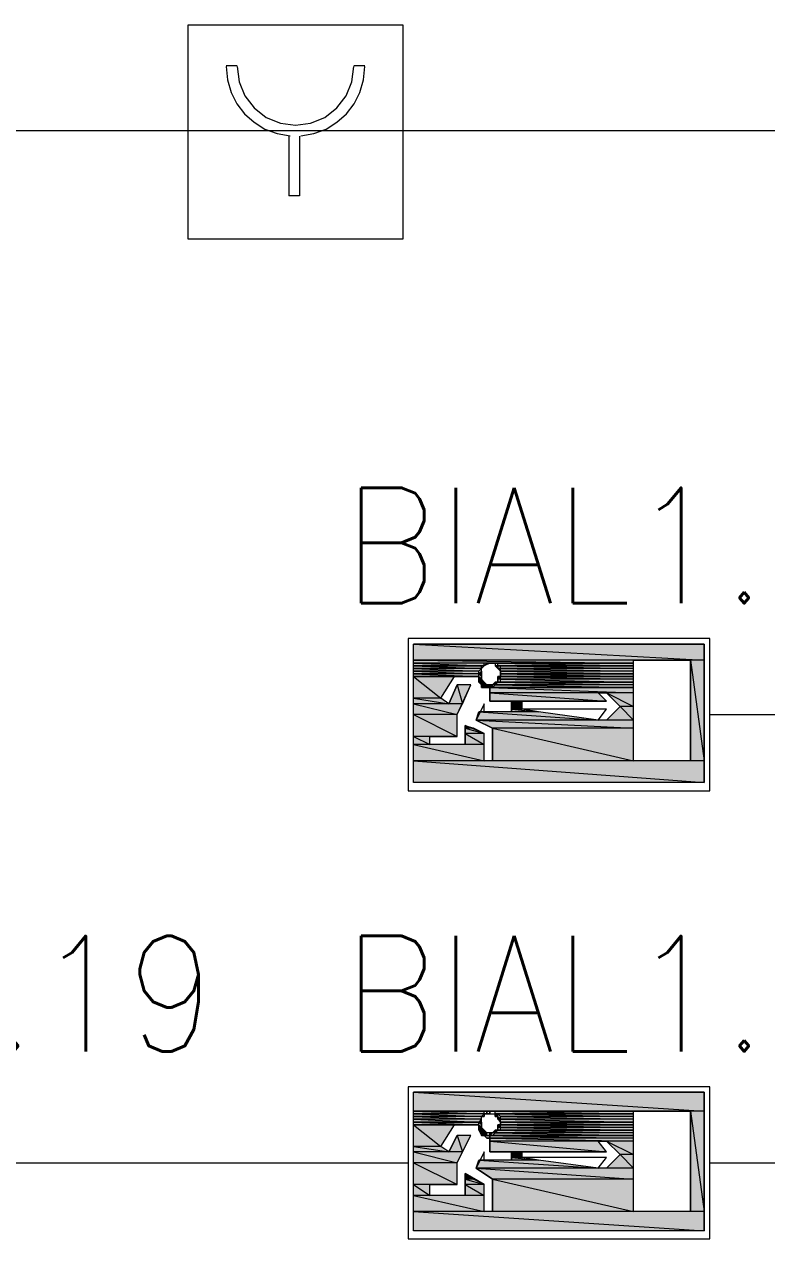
# Model space of a CAD drawing. Header units: millimetres. Extents: x 0 to 420, y 0 to 297.
# Drawn here: x 268.3 to 279.86, y 167.83 to 187.11 of the extents above; entities that cross this region are included whole.
import ezdxf

# ---------------------------------------------------------------- set-up
doc = ezdxf.new("R2010")
doc.units = ezdxf.units.MM
doc.styles.get("Standard").update_dxf_attribs({"font": 'STANDARD'})

msp = doc.modelspace()

# ---------------------------------------------------------------- hatches: boundary and pattern name
h = msp.add_hatch(color=82)
h.paths.add_polyline_path([(278.892001, 177.461333), (274.362334, 177.461333), (278.892001, 177.207333)], flags=0)
h.paths.add_polyline_path([(274.362334, 177.461333), (278.892001, 177.207333), (274.362334, 177.207333)], flags=0)
h = msp.add_hatch(color=82)
h.paths.add_polyline_path([(277.791334, 177.207333), (274.362334, 177.207333), (277.791334, 177.164999)], flags=0)
h.paths.add_polyline_path([(274.362334, 177.207333), (277.791334, 177.164999), (274.362334, 177.164999)], flags=0)
h = msp.add_hatch(color=82)
h.paths.add_polyline_path([(275.463001, 177.164999), (274.362334, 177.164999), (275.463001, 177.122666)], flags=0)
h.paths.add_polyline_path([(274.362334, 177.164999), (275.463001, 177.122666), (274.362334, 177.122666)], flags=0)
h = msp.add_hatch(color=82)
h.paths.add_polyline_path([(275.420667, 177.122666), (274.362334, 177.122666)], flags=0)
h.paths.add_polyline_path([(275.420667, 177.122666), (274.362334, 177.122666), (275.463001, 177.122666)], flags=0)
h = msp.add_hatch(color=82)
h.paths.add_polyline_path([(275.420667, 177.122666), (274.362334, 177.122666), (275.420667, 177.080333)], flags=0)
h.paths.add_polyline_path([(274.362334, 177.122666), (275.420667, 177.080333), (274.362334, 177.080333)], flags=0)
h = msp.add_hatch(color=82)
h.paths.add_polyline_path([(275.420667, 177.080333), (274.362334, 177.080333), (275.378334, 177.037999)], flags=0)
h.paths.add_polyline_path([(274.362334, 177.080333), (275.378334, 177.037999), (274.362334, 177.037999)], flags=0)
for points in [[(275.505334, 177.164999), (275.547667, 177.164999), (275.463001, 177.122666)], [(275.632334, 177.122666), (275.674667, 177.122666), (275.674667, 177.080333)], [(275.420667, 177.037999), (275.420667, 176.995666), (275.378334, 176.995666)], [(275.378334, 176.995666), (275.420667, 176.995666), (275.420667, 176.953333)], [(275.420667, 176.953333), (275.420667, 176.910999)], [(275.420667, 176.910999), (275.463001, 176.868666), (275.420667, 176.868666)], [(275.674667, 176.910999), (275.674667, 176.868666)], [(275.463001, 176.868666), (275.505334, 176.826333), (275.463001, 176.826333)], [(275.547667, 176.826333), (275.590001, 176.826333)], [(275.674667, 176.868666), (275.632334, 176.868666)], [(275.166667, 176.191333), (275.293667, 176.148999), (275.166667, 176.148999)], [(275.505334, 170.137666), (275.547667, 170.137666), (275.463001, 170.137666)], [(275.463001, 170.137666), (275.463001, 170.095333)], [(275.505334, 170.179999), (275.505334, 170.137666)], [(275.547667, 170.179999), (275.547667, 170.137666)], [(275.420667, 170.010666), (275.378334, 170.010666)], [(275.378334, 170.010666), (275.420667, 170.010666), (275.420667, 169.968333)], [(275.420667, 169.968333), (275.420667, 169.925999)], [(275.632334, 170.095333), (275.674667, 170.095333)], [(275.420667, 169.925999), (275.463001, 169.883666), (275.420667, 169.883666)], [(275.463001, 169.883666), (275.505334, 169.841333), (275.463001, 169.841333)], [(275.674667, 169.883666), (275.632334, 169.883666)], [(275.674667, 169.925999), (275.674667, 169.883666)], [(275.166667, 169.206333), (275.293667, 169.121666), (275.166667, 169.121666)]]:
    msp.add_hatch(color=82).paths.add_polyline_path(points, flags=0)
h = msp.add_hatch(color=82)
h.paths.add_polyline_path([(275.632334, 177.164999), (277.791334, 177.164999)], flags=0)
h.paths.add_polyline_path([(277.791334, 177.164999), (275.632334, 177.164999)], flags=0)
h = msp.add_hatch(color=82)
h.paths.add_polyline_path([(275.632334, 177.122666), (275.674667, 177.122666)], flags=0)
h.paths.add_polyline_path([(275.674667, 177.122666), (275.632334, 177.122666)], flags=0)
h = msp.add_hatch(color=82)
h.paths.add_polyline_path([(277.791334, 177.164999), (275.674667, 177.164999), (277.791334, 177.122666)], flags=0)
h.paths.add_polyline_path([(275.674667, 177.164999), (277.791334, 177.122666), (275.674667, 177.122666)], flags=0)
h = msp.add_hatch(color=82)
h.paths.add_polyline_path([(277.791334, 177.122666), (275.674667, 177.122666)], flags=0)
h.paths.add_polyline_path([(275.674667, 177.122666), (277.791334, 177.122666), (275.717001, 177.122666)], flags=0)
h = msp.add_hatch(color=82)
h.paths.add_polyline_path([(275.717001, 177.080333), (275.674667, 177.080333)], flags=0)
h.paths.add_polyline_path([(275.717001, 177.080333), (275.674667, 177.080333), (275.717001, 177.037999)], flags=0)
h = msp.add_hatch(color=82)
h.paths.add_polyline_path([(277.791334, 177.122666), (275.717001, 177.122666), (277.791334, 177.080333)], flags=0)
h.paths.add_polyline_path([(275.717001, 177.122666), (277.791334, 177.080333), (275.717001, 177.080333)], flags=0)
h = msp.add_hatch(color=82)
h.paths.add_polyline_path([(277.791334, 177.080333), (275.717001, 177.080333), (277.791334, 177.037999)], flags=0)
h.paths.add_polyline_path([(275.717001, 177.080333), (277.791334, 177.037999), (275.717001, 177.037999)], flags=0)
h = msp.add_hatch(color=82)
h.paths.add_polyline_path([(278.892001, 177.207333), (278.680334, 177.207333), (278.892001, 175.640999)], flags=0)
h.paths.add_polyline_path([(278.680334, 177.207333), (278.892001, 175.640999), (278.680334, 175.640999)], flags=0)
h = msp.add_hatch(color=82)
h.paths.add_polyline_path([(275.378334, 177.037999), (274.362334, 177.037999), (275.378334, 176.995666)], flags=0)
h.paths.add_polyline_path([(274.362334, 177.037999), (275.378334, 176.995666), (274.362334, 176.995666)], flags=0)
h = msp.add_hatch(color=82)
h.paths.add_polyline_path([(275.378334, 176.995666), (274.362334, 176.995666), (275.378334, 176.953333)], flags=0)
h.paths.add_polyline_path([(274.362334, 176.995666), (275.378334, 176.953333), (274.362334, 176.953333)], flags=0)
h = msp.add_hatch(color=82)
h.paths.add_polyline_path([(274.362334, 176.953333), (275.378334, 176.953333)], flags=0)
h.paths.add_polyline_path([(275.378334, 176.953333), (274.362334, 176.953333)], flags=0)
h = msp.add_hatch(color=82)
h.paths.add_polyline_path([(274.997334, 176.953333), (274.362334, 176.953333), (274.785667, 176.614666)], flags=0)
h.paths.add_polyline_path([(274.362334, 176.953333), (274.785667, 176.614666), (274.362334, 176.614666)], flags=0)
h = msp.add_hatch(color=82)
h.paths.add_polyline_path([(275.420667, 176.910999), (275.378334, 176.953333)], flags=0)
h.paths.add_polyline_path([(275.378334, 176.953333), (275.420667, 176.910999), (275.378334, 176.910999)], flags=0)
h = msp.add_hatch(color=82)
h.paths.add_polyline_path([(275.420667, 176.910999), (275.378334, 176.910999), (275.420667, 176.868666)], flags=0)
h.paths.add_polyline_path([(275.378334, 176.910999), (275.420667, 176.868666), (275.378334, 176.868666)], flags=0)
h = msp.add_hatch(color=82)
h.paths.add_polyline_path([(275.717001, 176.953333), (275.674667, 176.953333), (275.717001, 176.910999)], flags=0)
h.paths.add_polyline_path([(275.674667, 176.953333), (275.717001, 176.910999), (275.674667, 176.910999)], flags=0)
h = msp.add_hatch(color=82)
h.paths.add_polyline_path([(277.791334, 177.037999), (275.717001, 177.037999), (277.791334, 176.995666)], flags=0)
h.paths.add_polyline_path([(275.717001, 177.037999), (277.791334, 176.995666), (275.717001, 176.995666)], flags=0)
h = msp.add_hatch(color=82)
h.paths.add_polyline_path([(277.791334, 176.995666), (275.717001, 176.995666), (277.791334, 176.953333)], flags=0)
h.paths.add_polyline_path([(275.717001, 176.995666), (277.791334, 176.953333), (275.717001, 176.953333)], flags=0)
h = msp.add_hatch(color=82)
h.paths.add_polyline_path([(275.717001, 176.953333), (277.791334, 176.953333)], flags=0)
h.paths.add_polyline_path([(277.791334, 176.953333), (275.717001, 176.953333)], flags=0)
h = msp.add_hatch(color=82)
h.paths.add_polyline_path([(277.791334, 176.953333), (275.717001, 176.953333), (277.791334, 176.910999)], flags=0)
h.paths.add_polyline_path([(275.717001, 176.953333), (277.791334, 176.910999), (275.717001, 176.910999)], flags=0)
h = msp.add_hatch(color=82)
h.paths.add_polyline_path([(277.791334, 176.910999), (275.717001, 176.910999), (277.791334, 176.868666)], flags=0)
h.paths.add_polyline_path([(275.717001, 176.910999), (277.791334, 176.868666), (275.717001, 176.868666)], flags=0)
h = msp.add_hatch(color=82)
h.paths.add_polyline_path([(275.251334, 176.826333), (275.039667, 176.826333), (275.124334, 176.529999)], flags=0)
h.paths.add_polyline_path([(275.039667, 176.826333), (275.124334, 176.529999), (274.912667, 176.529999)], flags=0)
h = msp.add_hatch(color=82)
h.paths.add_polyline_path([(275.463001, 176.868666), (275.378334, 176.868666)], flags=0)
h.paths.add_polyline_path([(275.463001, 176.868666), (275.378334, 176.868666), (275.420667, 176.868666)], flags=0)
h = msp.add_hatch(color=82)
h.paths.add_polyline_path([(275.463001, 176.868666), (275.378334, 176.868666), (275.463001, 176.826333)], flags=0)
h.paths.add_polyline_path([(275.378334, 176.868666), (275.463001, 176.826333), (275.420667, 176.826333)], flags=0)
h = msp.add_hatch(color=82)
h.paths.add_polyline_path([(275.420667, 176.826333), (275.505334, 176.826333)], flags=0)
h.paths.add_polyline_path([(275.505334, 176.826333), (275.420667, 176.826333)], flags=0)
h = msp.add_hatch(color=82)
h.paths.add_polyline_path([(275.590001, 176.826333), (275.420667, 176.826333), (275.590001, 176.783999)], flags=0)
h.paths.add_polyline_path([(275.420667, 176.826333), (275.590001, 176.783999), (275.420667, 176.783999)], flags=0)
h = msp.add_hatch(color=82)
h.paths.add_polyline_path([(277.791334, 176.783999), (275.463001, 176.783999)], flags=0)
h.paths.add_polyline_path([(275.463001, 176.783999), (277.791334, 176.783999), (275.505334, 176.783999)], flags=0)
h = msp.add_hatch(color=82)
h.paths.add_polyline_path([(277.791334, 176.783999), (275.547667, 176.783999), (277.791334, 176.699333)], flags=0)
h.paths.add_polyline_path([(275.547667, 176.783999), (277.791334, 176.699333), (275.547667, 176.699333)], flags=0)
h = msp.add_hatch(color=82)
h.paths.add_polyline_path([(277.241001, 176.699333), (275.547667, 176.699333), (277.368001, 176.572333)], flags=0)
h.paths.add_polyline_path([(275.547667, 176.699333), (277.368001, 176.572333), (275.547667, 176.572333)], flags=0)
h = msp.add_hatch(color=82)
h.paths.add_polyline_path([(275.632334, 176.826333), (275.632334, 176.868666)], flags=0)
h.paths.add_polyline_path([(275.632334, 176.868666), (275.632334, 176.826333), (275.590001, 176.826333)], flags=0)
h = msp.add_hatch(color=82)
h.paths.add_polyline_path([(277.791334, 176.826333), (275.632334, 176.826333), (277.791334, 176.783999)], flags=0)
h.paths.add_polyline_path([(275.632334, 176.826333), (277.791334, 176.783999), (275.590001, 176.783999)], flags=0)
h = msp.add_hatch(color=82)
h.paths.add_polyline_path([(277.791334, 176.868666), (275.674667, 176.868666), (277.791334, 176.826333)], flags=0)
h.paths.add_polyline_path([(275.674667, 176.868666), (277.791334, 176.826333), (275.632334, 176.826333)], flags=0)
h = msp.add_hatch(color=82)
h.paths.add_polyline_path([(277.791334, 176.868666), (275.717001, 176.868666)], flags=0)
h.paths.add_polyline_path([(275.717001, 176.868666), (277.791334, 176.868666), (275.674667, 176.868666)], flags=0)
h = msp.add_hatch(color=82)
h.paths.add_polyline_path([(277.791334, 176.699333), (277.368001, 176.699333), (277.791334, 176.487666)], flags=0)
h.paths.add_polyline_path([(277.368001, 176.699333), (277.791334, 176.487666), (277.579667, 176.487666)], flags=0)
h = msp.add_hatch(color=82)
h.paths.add_polyline_path([(274.785667, 176.614666), (274.362334, 176.614666), (274.912667, 176.529999)], flags=0)
h.paths.add_polyline_path([(274.362334, 176.614666), (274.912667, 176.529999), (274.362334, 176.529999)], flags=0)
h = msp.add_hatch(color=82)
h.paths.add_polyline_path([(275.124334, 176.529999), (274.362334, 176.529999), (275.039667, 176.360666)], flags=0)
h.paths.add_polyline_path([(274.362334, 176.529999), (275.039667, 176.360666), (274.362334, 176.360666)], flags=0)
h = msp.add_hatch(color=82)
h.paths.add_polyline_path([(276.055667, 176.572333), (275.886334, 176.572333), (276.055667, 176.445333)], flags=0)
h.paths.add_polyline_path([(275.886334, 176.572333), (276.055667, 176.445333), (275.886334, 176.445333)], flags=0)
h = msp.add_hatch(color=82)
h.paths.add_polyline_path([(277.791334, 176.487666), (277.579667, 176.487666), (277.791334, 176.275999)], flags=0)
h.paths.add_polyline_path([(277.579667, 176.487666), (277.791334, 176.275999), (277.368001, 176.275999)], flags=0)
h = msp.add_hatch(color=82)
h.paths.add_polyline_path([(275.039667, 176.360666), (274.362334, 176.360666), (275.039667, 176.021999)], flags=0)
h.paths.add_polyline_path([(274.362334, 176.360666), (275.039667, 176.021999), (274.362334, 176.021999)], flags=0)
h = msp.add_hatch(color=82)
h.paths.add_polyline_path([(276.309667, 176.402999), (275.378334, 176.402999), (277.241001, 176.275999)], flags=0)
h.paths.add_polyline_path([(275.378334, 176.402999), (277.241001, 176.275999), (275.336001, 176.275999)], flags=0)
h = msp.add_hatch(color=82)
h.paths.add_polyline_path([(276.055667, 176.445333), (275.886334, 176.445333), (276.309667, 176.402999)], flags=0)
h.paths.add_polyline_path([(275.886334, 176.445333), (276.309667, 176.402999), (275.886334, 176.402999)], flags=0)
h = msp.add_hatch(color=82)
h.paths.add_polyline_path([(275.293667, 176.148999), (275.166667, 176.148999), (275.463001, 176.064333)], flags=0)
h.paths.add_polyline_path([(275.166667, 176.148999), (275.463001, 176.064333), (275.166667, 176.064333)], flags=0)
h = msp.add_hatch(color=82)
h.paths.add_polyline_path([(277.791334, 176.275999), (275.336001, 176.275999), (277.791334, 176.148999)], flags=0)
h.paths.add_polyline_path([(275.336001, 176.275999), (277.791334, 176.148999), (275.590001, 176.148999)], flags=0)
h = msp.add_hatch(color=82)
h.paths.add_polyline_path([(277.791334, 176.148999), (275.590001, 176.148999), (277.791334, 175.640999)], flags=0)
h.paths.add_polyline_path([(275.590001, 176.148999), (277.791334, 175.640999), (275.590001, 175.640999)], flags=0)
h = msp.add_hatch(color=82)
h.paths.add_polyline_path([(274.616334, 176.021999), (274.362334, 176.021999), (274.616334, 175.894999)], flags=0)
h.paths.add_polyline_path([(274.362334, 176.021999), (274.616334, 175.894999), (274.362334, 175.894999)], flags=0)
h = msp.add_hatch(color=82)
h.paths.add_polyline_path([(275.463001, 176.064333), (275.166667, 176.064333), (275.463001, 175.894999)], flags=0)
h.paths.add_polyline_path([(275.166667, 176.064333), (275.463001, 175.894999), (275.166667, 175.894999)], flags=0)
h = msp.add_hatch(color=82)
h.paths.add_polyline_path([(275.463001, 175.894999), (274.362334, 175.894999), (275.463001, 175.640999)], flags=0)
h.paths.add_polyline_path([(274.362334, 175.894999), (275.463001, 175.640999), (274.362334, 175.640999)], flags=0)
h = msp.add_hatch(color=82)
h.paths.add_polyline_path([(278.892001, 175.640999), (274.362334, 175.640999), (278.892001, 175.302333)], flags=0)
h.paths.add_polyline_path([(274.362334, 175.640999), (278.892001, 175.302333), (274.362334, 175.302333)], flags=0)
h = msp.add_hatch(color=82)
h.paths.add_polyline_path([(278.892001, 170.476333), (274.362334, 170.476333), (278.892001, 170.179999)], flags=0)
h.paths.add_polyline_path([(274.362334, 170.476333), (278.892001, 170.179999), (274.362334, 170.179999)], flags=0)
h = msp.add_hatch(color=82)
h.paths.add_polyline_path([(274.362334, 170.179999), (277.791334, 170.179999)], flags=0)
h.paths.add_polyline_path([(277.791334, 170.179999), (274.362334, 170.179999)], flags=0)
h = msp.add_hatch(color=82)
h.paths.add_polyline_path([(275.463001, 170.179999), (274.362334, 170.179999), (275.463001, 170.137666)], flags=0)
h.paths.add_polyline_path([(274.362334, 170.179999), (275.463001, 170.137666), (274.362334, 170.137666)], flags=0)
h = msp.add_hatch(color=82)
h.paths.add_polyline_path([(275.463001, 170.137666), (274.362334, 170.137666), (275.420667, 170.095333)], flags=0)
h.paths.add_polyline_path([(274.362334, 170.137666), (275.420667, 170.095333), (274.362334, 170.095333)], flags=0)
h = msp.add_hatch(color=82)
h.paths.add_polyline_path([(277.791334, 170.179999), (275.632334, 170.179999), (277.791334, 170.137666)], flags=0)
h.paths.add_polyline_path([(275.632334, 170.179999), (277.791334, 170.137666), (275.632334, 170.137666)], flags=0)
h = msp.add_hatch(color=82)
h.paths.add_polyline_path([(275.674667, 170.137666), (275.632334, 170.137666), (275.674667, 170.095333)], flags=0)
h.paths.add_polyline_path([(275.632334, 170.137666), (275.674667, 170.095333), (275.632334, 170.095333)], flags=0)
h = msp.add_hatch(color=82)
h.paths.add_polyline_path([(275.674667, 170.137666), (277.791334, 170.137666)], flags=0)
h.paths.add_polyline_path([(277.791334, 170.137666), (275.674667, 170.137666)], flags=0)
h = msp.add_hatch(color=82)
h.paths.add_polyline_path([(277.791334, 170.137666), (275.674667, 170.137666), (277.791334, 170.095333)], flags=0)
h.paths.add_polyline_path([(275.674667, 170.137666), (277.791334, 170.095333), (275.717001, 170.095333)], flags=0)
h = msp.add_hatch(color=82)
h.paths.add_polyline_path([(278.892001, 170.179999), (278.680334, 170.179999), (278.892001, 168.613666)], flags=0)
h.paths.add_polyline_path([(278.680334, 170.179999), (278.892001, 168.613666), (278.680334, 168.613666)], flags=0)
h = msp.add_hatch(color=82)
h.paths.add_polyline_path([(275.420667, 170.095333), (274.362334, 170.095333), (275.420667, 170.052999)], flags=0)
h.paths.add_polyline_path([(274.362334, 170.095333), (275.420667, 170.052999), (274.362334, 170.052999)], flags=0)
h = msp.add_hatch(color=82)
h.paths.add_polyline_path([(275.420667, 170.052999), (274.362334, 170.052999), (275.378334, 170.010666)], flags=0)
h.paths.add_polyline_path([(274.362334, 170.052999), (275.378334, 170.010666), (274.362334, 170.010666)], flags=0)
h = msp.add_hatch(color=82)
h.paths.add_polyline_path([(274.362334, 170.010666), (275.378334, 170.010666)], flags=0)
h.paths.add_polyline_path([(275.378334, 170.010666), (274.362334, 170.010666)], flags=0)
h = msp.add_hatch(color=82)
h.paths.add_polyline_path([(275.378334, 170.010666), (274.362334, 170.010666), (275.378334, 169.968333)], flags=0)
h.paths.add_polyline_path([(274.362334, 170.010666), (275.378334, 169.968333), (274.362334, 169.968333)], flags=0)
h = msp.add_hatch(color=82)
h.paths.add_polyline_path([(274.362334, 169.968333), (275.378334, 169.968333)], flags=0)
h.paths.add_polyline_path([(275.378334, 169.968333), (274.362334, 169.968333)], flags=0)
h = msp.add_hatch(color=82)
h.paths.add_polyline_path([(274.997334, 169.968333), (274.362334, 169.968333), (274.785667, 169.629666)], flags=0)
h.paths.add_polyline_path([(274.362334, 169.968333), (274.785667, 169.629666), (274.362334, 169.629666)], flags=0)
h = msp.add_hatch(color=82)
h.paths.add_polyline_path([(275.420667, 169.925999), (275.378334, 169.968333)], flags=0)
h.paths.add_polyline_path([(275.378334, 169.968333), (275.420667, 169.925999), (275.378334, 169.925999)], flags=0)
h = msp.add_hatch(color=82)
h.paths.add_polyline_path([(275.674667, 170.095333), (275.717001, 170.052999), (275.674667, 170.052999)], flags=0)
h.paths.add_polyline_path([(275.717001, 170.052999), (275.674667, 170.052999), (275.717001, 170.010666)], flags=0)
h = msp.add_hatch(color=82)
h.paths.add_polyline_path([(275.717001, 169.968333), (275.674667, 169.968333), (275.717001, 169.925999)], flags=0)
h.paths.add_polyline_path([(275.674667, 169.968333), (275.717001, 169.925999), (275.674667, 169.925999)], flags=0)
h = msp.add_hatch(color=82)
h.paths.add_polyline_path([(277.791334, 170.095333), (275.717001, 170.095333), (277.791334, 170.052999)], flags=0)
h.paths.add_polyline_path([(275.717001, 170.095333), (277.791334, 170.052999), (275.717001, 170.052999)], flags=0)
h = msp.add_hatch(color=82)
h.paths.add_polyline_path([(277.791334, 170.052999), (275.717001, 170.052999), (277.791334, 170.010666)], flags=0)
h.paths.add_polyline_path([(275.717001, 170.052999), (277.791334, 170.010666), (275.717001, 170.010666)], flags=0)
h = msp.add_hatch(color=82)
h.paths.add_polyline_path([(275.717001, 170.010666), (277.791334, 170.010666)], flags=0)
h.paths.add_polyline_path([(277.791334, 170.010666), (275.717001, 170.010666)], flags=0)
h = msp.add_hatch(color=82)
h.paths.add_polyline_path([(277.791334, 170.010666), (275.717001, 170.010666), (277.791334, 169.968333)], flags=0)
h.paths.add_polyline_path([(275.717001, 170.010666), (277.791334, 169.968333), (275.717001, 169.968333)], flags=0)
h = msp.add_hatch(color=82)
h.paths.add_polyline_path([(275.717001, 169.968333), (277.791334, 169.968333)], flags=0)
h.paths.add_polyline_path([(277.791334, 169.968333), (275.717001, 169.968333)], flags=0)
h = msp.add_hatch(color=82)
h.paths.add_polyline_path([(277.791334, 169.968333), (275.717001, 169.968333), (277.791334, 169.925999)], flags=0)
h.paths.add_polyline_path([(275.717001, 169.968333), (277.791334, 169.925999), (275.717001, 169.925999)], flags=0)
h = msp.add_hatch(color=82)
h.paths.add_polyline_path([(275.251334, 169.798999), (275.039667, 169.798999), (275.124334, 169.544999)], flags=0)
h.paths.add_polyline_path([(275.039667, 169.798999), (275.124334, 169.544999), (274.912667, 169.544999)], flags=0)
h = msp.add_hatch(color=82)
h.paths.add_polyline_path([(275.420667, 169.925999), (275.378334, 169.925999), (275.420667, 169.883666)], flags=0)
h.paths.add_polyline_path([(275.378334, 169.925999), (275.420667, 169.883666), (275.378334, 169.883666)], flags=0)
h = msp.add_hatch(color=82)
h.paths.add_polyline_path([(275.463001, 169.883666), (275.378334, 169.883666)], flags=0)
h.paths.add_polyline_path([(275.463001, 169.883666), (275.378334, 169.883666), (275.420667, 169.883666)], flags=0)
h = msp.add_hatch(color=82)
h.paths.add_polyline_path([(275.463001, 169.883666), (275.378334, 169.883666), (275.463001, 169.841333)], flags=0)
h.paths.add_polyline_path([(275.378334, 169.883666), (275.463001, 169.841333), (275.420667, 169.841333)], flags=0)
h = msp.add_hatch(color=82)
h.paths.add_polyline_path([(275.505334, 169.841333), (275.420667, 169.841333), (275.505334, 169.798999)], flags=0)
h.paths.add_polyline_path([(275.420667, 169.841333), (275.505334, 169.798999), (275.420667, 169.798999)], flags=0)
h = msp.add_hatch(color=82)
h.paths.add_polyline_path([(275.420667, 169.798999), (275.590001, 169.798999)], flags=0)
h.paths.add_polyline_path([(275.590001, 169.798999), (275.420667, 169.798999)], flags=0)
h = msp.add_hatch(color=82)
h.paths.add_polyline_path([(277.791334, 169.798999), (275.463001, 169.798999), (277.791334, 169.756666)], flags=0)
h.paths.add_polyline_path([(275.463001, 169.798999), (277.791334, 169.756666), (275.505334, 169.756666)], flags=0)
h = msp.add_hatch(color=82)
h.paths.add_polyline_path([(275.547667, 169.798999), (275.547667, 169.841333)], flags=0)
h.paths.add_polyline_path([(275.547667, 169.798999), (275.547667, 169.841333), (275.590001, 169.841333)], flags=0)
h = msp.add_hatch(color=82)
h.paths.add_polyline_path([(277.791334, 169.756666), (275.547667, 169.756666), (277.791334, 169.714333)], flags=0)
h.paths.add_polyline_path([(275.547667, 169.756666), (277.791334, 169.714333), (275.547667, 169.714333)], flags=0)
h = msp.add_hatch(color=82)
h.paths.add_polyline_path([(275.632334, 169.841333), (275.632334, 169.883666)], flags=0)
h.paths.add_polyline_path([(275.632334, 169.883666), (275.632334, 169.841333), (275.590001, 169.841333)], flags=0)
h = msp.add_hatch(color=82)
h.paths.add_polyline_path([(277.791334, 169.841333), (275.632334, 169.841333), (277.791334, 169.798999)], flags=0)
h.paths.add_polyline_path([(275.632334, 169.841333), (277.791334, 169.798999), (275.590001, 169.798999)], flags=0)
h = msp.add_hatch(color=82)
h.paths.add_polyline_path([(277.791334, 169.883666), (275.674667, 169.883666), (277.791334, 169.841333)], flags=0)
h.paths.add_polyline_path([(275.674667, 169.883666), (277.791334, 169.841333), (275.632334, 169.841333)], flags=0)
h = msp.add_hatch(color=82)
h.paths.add_polyline_path([(277.791334, 169.883666), (275.717001, 169.883666)], flags=0)
h.paths.add_polyline_path([(275.717001, 169.883666), (277.791334, 169.883666), (275.674667, 169.883666)], flags=0)
h = msp.add_hatch(color=82)
h.paths.add_polyline_path([(277.791334, 169.925999), (275.717001, 169.925999), (277.791334, 169.883666)], flags=0)
h.paths.add_polyline_path([(275.717001, 169.925999), (277.791334, 169.883666), (275.717001, 169.883666)], flags=0)
h = msp.add_hatch(color=82)
h.paths.add_polyline_path([(274.785667, 169.629666), (274.362334, 169.629666), (274.912667, 169.544999)], flags=0)
h.paths.add_polyline_path([(274.362334, 169.629666), (274.912667, 169.544999), (274.362334, 169.544999)], flags=0)
h = msp.add_hatch(color=82)
h.paths.add_polyline_path([(275.124334, 169.544999), (274.362334, 169.544999), (275.039667, 169.375666)], flags=0)
h.paths.add_polyline_path([(274.362334, 169.544999), (275.039667, 169.375666), (274.362334, 169.375666)], flags=0)
h = msp.add_hatch(color=82)
h.paths.add_polyline_path([(277.241001, 169.714333), (275.547667, 169.714333), (277.368001, 169.544999)], flags=0)
h.paths.add_polyline_path([(275.547667, 169.714333), (277.368001, 169.544999), (275.547667, 169.544999)], flags=0)
h = msp.add_hatch(color=82)
h.paths.add_polyline_path([(276.055667, 169.544999), (275.886334, 169.544999), (276.055667, 169.460333)], flags=0)
h.paths.add_polyline_path([(275.886334, 169.544999), (276.055667, 169.460333), (275.886334, 169.460333)], flags=0)
h = msp.add_hatch(color=82)
h.paths.add_polyline_path([(277.791334, 169.714333), (277.368001, 169.714333), (277.791334, 169.502666)], flags=0)
h.paths.add_polyline_path([(277.368001, 169.714333), (277.791334, 169.502666), (277.579667, 169.502666)], flags=0)
h = msp.add_hatch(color=82)
h.paths.add_polyline_path([(275.039667, 169.375666), (274.362334, 169.375666), (275.039667, 169.036999)], flags=0)
h.paths.add_polyline_path([(274.362334, 169.375666), (275.039667, 169.036999), (274.362334, 169.036999)], flags=0)
h = msp.add_hatch(color=82)
h.paths.add_polyline_path([(276.309667, 169.417999), (275.378334, 169.417999), (277.241001, 169.290999)], flags=0)
h.paths.add_polyline_path([(275.378334, 169.417999), (277.241001, 169.290999), (275.336001, 169.290999)], flags=0)
h = msp.add_hatch(color=82)
h.paths.add_polyline_path([(276.055667, 169.460333), (275.886334, 169.460333), (276.309667, 169.417999)], flags=0)
h.paths.add_polyline_path([(275.886334, 169.460333), (276.309667, 169.417999), (275.886334, 169.417999)], flags=0)
h = msp.add_hatch(color=82)
h.paths.add_polyline_path([(277.791334, 169.502666), (277.579667, 169.502666), (277.791334, 169.290999)], flags=0)
h.paths.add_polyline_path([(277.579667, 169.502666), (277.791334, 169.290999), (277.368001, 169.290999)], flags=0)
h = msp.add_hatch(color=82)
h.paths.add_polyline_path([(277.791334, 169.290999), (275.336001, 169.290999), (277.791334, 169.121666)], flags=0)
h.paths.add_polyline_path([(275.336001, 169.290999), (277.791334, 169.121666), (275.590001, 169.121666)], flags=0)
h = msp.add_hatch(color=82)
h.paths.add_polyline_path([(274.616334, 169.036999), (274.362334, 169.036999), (274.616334, 168.867666)], flags=0)
h.paths.add_polyline_path([(274.362334, 169.036999), (274.616334, 168.867666), (274.362334, 168.867666)], flags=0)
h = msp.add_hatch(color=82)
h.paths.add_polyline_path([(275.293667, 169.121666), (275.166667, 169.121666), (275.463001, 169.036999)], flags=0)
h.paths.add_polyline_path([(275.166667, 169.121666), (275.463001, 169.036999), (275.166667, 169.036999)], flags=0)
h = msp.add_hatch(color=82)
h.paths.add_polyline_path([(275.463001, 169.036999), (275.166667, 169.036999), (275.463001, 168.867666)], flags=0)
h.paths.add_polyline_path([(275.166667, 169.036999), (275.463001, 168.867666), (275.166667, 168.867666)], flags=0)
h = msp.add_hatch(color=82)
h.paths.add_polyline_path([(277.791334, 169.121666), (275.590001, 169.121666), (277.791334, 168.613666)], flags=0)
h.paths.add_polyline_path([(275.590001, 169.121666), (277.791334, 168.613666), (275.590001, 168.613666)], flags=0)
h = msp.add_hatch(color=82)
h.paths.add_polyline_path([(275.463001, 168.867666), (274.362334, 168.867666), (275.463001, 168.613666)], flags=0)
h.paths.add_polyline_path([(274.362334, 168.867666), (275.463001, 168.613666), (274.362334, 168.613666)], flags=0)
h = msp.add_hatch(color=82)
h.paths.add_polyline_path([(278.892001, 168.613666), (274.362334, 168.613666), (278.892001, 168.317333)], flags=0)
h.paths.add_polyline_path([(274.362334, 168.613666), (278.892001, 168.317333), (274.362334, 168.317333)], flags=0)

# ---------------------------------------------------------------- linework, layer by layer
at = {"color": 7, "lineweight": 0}
msp.add_lwpolyline([(270.848667, 187.113333), (274.193001, 187.113333)], dxfattribs=at)
at = {"color": 1, "lineweight": 0}
msp.add_lwpolyline([(274.193001, 187.113333), (274.193001, 183.768999), (270.848667, 183.768999), (270.848667, 187.113333)], close=True, dxfattribs=at)
for points in [[(271.441334, 186.478333), (271.610667, 186.478333)], [(271.441334, 186.460371), (271.460551, 186.253485), (271.517072, 186.059354), (271.607294, 185.881879), (271.727613, 185.724961), (271.874428, 185.5925), (272.044135, 185.488398), (272.233133, 185.416554), (272.437818, 185.380871)], [(271.610676, 186.460929), (271.641361, 186.222691), (271.731352, 186.004248), (271.8745, 185.816301), (272.064658, 185.66955), (272.286564, 185.577634), (272.520821, 185.546995), (272.755078, 185.577634), (272.976984, 185.66955), (273.167143, 185.816301), (273.310296, 186.004248), (273.400299, 186.222691), (273.431009, 186.460929)], [(272.603858, 185.380871), (272.808541, 185.416554), (272.997535, 185.488398), (273.167237, 185.5925), (273.314047, 185.724961), (273.434364, 185.881879), (273.524586, 186.059354), (273.581113, 186.253485), (273.600342, 186.460371)], [(273.431001, 186.478333), (273.600334, 186.478333)], [(73.702335, 124.714), (76.538668, 124.714), (76.538668, 77.597), (297.434, 77.597), (297.434, 114.342333), (105.664001, 114.342333), (105.664001, 125.941666), (357.251, 125.941666), (357.251, 139.191999), (105.664001, 139.191999), (105.664001, 148.505333), (357.251, 148.505333), (357.251, 185.462333), (262.466667, 185.462333)], [(272.415001, 185.377666), (272.415001, 184.446333)], [(272.584334, 185.377666), (272.584334, 184.446333)], [(272.584334, 184.446333), (272.415001, 184.446333)]]:
    msp.add_lwpolyline(points, dxfattribs=at)
at = {"color": 92, "lineweight": 0}
for points in [[(278.976667, 177.545999), (274.277667, 177.545999), (274.277667, 175.175333), (278.976667, 175.175333)], [(278.976667, 170.560999), (274.277667, 170.560999), (274.277667, 168.190333), (278.976667, 168.190333)]]:
    msp.add_lwpolyline(points, close=True, dxfattribs=at)
at = {"color": 82, "lineweight": 0}
for points in [[(278.892001, 177.461333), (274.362334, 177.461333), (278.892001, 177.207333)], [(274.362334, 177.461333), (278.892001, 177.207333), (274.362334, 177.207333)], [(274.362334, 177.461333), (278.892001, 177.461333), (278.892001, 175.302333), (274.362334, 175.302333)], [(277.791334, 177.207333), (274.362334, 177.207333), (277.791334, 177.164999)], [(274.362334, 177.207333), (277.791334, 177.164999), (274.362334, 177.164999)], [(275.463001, 177.164999), (274.362334, 177.164999), (275.463001, 177.122666)], [(274.362334, 177.164999), (275.463001, 177.122666), (274.362334, 177.122666)], [(275.420667, 177.122666), (274.362334, 177.122666)], [(275.420667, 177.122666), (274.362334, 177.122666), (275.463001, 177.122666)], [(275.420667, 177.122666), (274.362334, 177.122666), (275.420667, 177.080333)], [(274.362334, 177.122666), (275.420667, 177.080333), (274.362334, 177.080333)], [(275.420667, 177.080333), (274.362334, 177.080333), (275.378334, 177.037999)], [(274.362334, 177.080333), (275.378334, 177.037999), (274.362334, 177.037999)], [(275.547667, 177.164999), (275.590001, 177.164999), (275.632334, 177.164999), (275.632334, 177.122666), (275.674667, 177.122666), (275.674667, 177.080333), (275.717001, 177.037999), (275.717001, 176.995666), (275.717001, 176.953333), (275.674667, 176.910999), (275.674667, 176.868666), (275.632334, 176.868666), (275.632334, 176.826333), (275.590001, 176.826333), (275.547667, 176.826333), (275.505334, 176.826333), (275.463001, 176.868666), (275.420667, 176.910999), (275.420667, 176.953333), (275.420667, 176.995666), (275.420667, 177.037999), (275.420667, 177.080333), (275.463001, 177.122666), (275.505334, 177.164999)], [(275.505334, 177.164999), (275.547667, 177.164999), (275.463001, 177.122666)], [(277.791334, 177.164999), (275.505334, 177.164999)], [(277.791334, 177.164999), (275.590001, 177.164999)], [(275.632334, 177.164999), (277.791334, 177.164999)], [(277.791334, 177.164999), (275.632334, 177.164999)], [(277.791334, 177.164999), (275.632334, 177.164999)], [(275.632334, 177.122666), (275.674667, 177.122666), (275.674667, 177.080333)], [(275.632334, 177.122666), (275.674667, 177.122666)], [(275.674667, 177.122666), (275.632334, 177.122666)], [(277.791334, 177.164999), (275.674667, 177.164999), (277.791334, 177.122666)], [(275.674667, 177.164999), (277.791334, 177.122666), (275.674667, 177.122666)], [(277.791334, 177.122666), (275.674667, 177.122666)], [(275.674667, 177.122666), (277.791334, 177.122666), (275.717001, 177.122666)], [(275.717001, 177.080333), (275.674667, 177.080333)], [(275.717001, 177.080333), (275.674667, 177.080333), (275.717001, 177.037999)], [(275.717001, 177.080333), (275.674667, 177.080333)], [(277.791334, 177.122666), (275.717001, 177.122666), (277.791334, 177.080333)], [(275.717001, 177.122666), (277.791334, 177.080333), (275.717001, 177.080333)], [(277.791334, 177.080333), (275.717001, 177.080333), (277.791334, 177.037999)], [(275.717001, 177.080333), (277.791334, 177.037999), (275.717001, 177.037999)], [(277.791334, 177.207333), (278.680334, 177.207333), (278.680334, 175.640999), (277.791334, 175.640999)], [(278.892001, 177.207333), (278.680334, 177.207333), (278.892001, 175.640999)], [(278.680334, 177.207333), (278.892001, 175.640999), (278.680334, 175.640999)], [(275.378334, 177.037999), (274.362334, 177.037999), (275.378334, 176.995666)], [(274.362334, 177.037999), (275.378334, 176.995666), (274.362334, 176.995666)], [(275.378334, 176.995666), (274.362334, 176.995666), (275.378334, 176.953333)], [(274.362334, 176.995666), (275.378334, 176.953333), (274.362334, 176.953333)], [(274.362334, 176.953333), (275.378334, 176.953333)], [(275.378334, 176.953333), (274.362334, 176.953333)], [(274.997334, 176.953333), (274.362334, 176.953333), (274.785667, 176.614666)], [(274.362334, 176.953333), (274.785667, 176.614666), (274.362334, 176.614666)], [(274.616334, 176.021999), (275.039667, 176.021999), (275.039667, 176.360666), (275.251334, 176.826333), (275.039667, 176.826333), (274.912667, 176.529999), (274.785667, 176.614666), (274.997334, 176.953333), (275.378334, 176.953333), (275.378334, 176.910999), (275.378334, 176.868666), (275.420667, 176.826333), (275.463001, 176.783999), (275.505334, 176.783999), (275.547667, 176.783999), (275.547667, 176.572333), (275.886334, 176.572333), (275.886334, 176.402999), (275.463001, 176.402999), (275.463001, 176.529999), (275.336001, 176.275999), (275.590001, 176.148999), (275.590001, 175.640999), (275.463001, 175.640999), (275.463001, 176.064333), (275.166667, 176.191333), (275.166667, 175.894999), (274.616334, 175.894999)], [(275.420667, 177.037999), (275.420667, 176.995666), (275.378334, 176.995666)], [(275.378334, 176.995666), (275.420667, 176.995666), (275.420667, 176.953333)], [(275.420667, 176.910999), (275.378334, 176.953333)], [(275.378334, 176.953333), (275.420667, 176.910999), (275.378334, 176.910999)], [(275.420667, 176.910999), (275.378334, 176.910999), (275.420667, 176.868666)], [(275.378334, 176.910999), (275.420667, 176.868666), (275.378334, 176.868666)], [(275.420667, 176.995666), (275.420667, 177.037999)], [(275.420667, 176.953333), (275.420667, 176.910999)], [(275.420667, 176.910999), (275.420667, 176.953333)], [(275.420667, 176.910999), (275.463001, 176.868666), (275.420667, 176.868666)], [(275.717001, 176.953333), (275.674667, 176.953333), (275.717001, 176.910999)], [(275.674667, 176.953333), (275.717001, 176.910999), (275.674667, 176.910999)], [(275.674667, 176.910999), (275.674667, 176.868666)], [(275.674667, 176.868666), (275.674667, 176.910999)], [(277.791334, 177.037999), (275.717001, 177.037999), (277.791334, 176.995666)], [(275.717001, 177.037999), (277.791334, 176.995666), (275.717001, 176.995666)], [(277.791334, 176.995666), (275.717001, 176.995666), (277.791334, 176.953333)], [(275.717001, 176.995666), (277.791334, 176.953333), (275.717001, 176.953333)], [(277.791334, 176.995666), (275.717001, 176.995666)], [(275.717001, 176.953333), (277.791334, 176.953333)], [(277.791334, 176.953333), (275.717001, 176.953333)], [(277.791334, 176.953333), (275.717001, 176.953333), (277.791334, 176.910999)], [(275.717001, 176.953333), (277.791334, 176.910999), (275.717001, 176.910999)], [(277.791334, 176.910999), (275.717001, 176.910999), (277.791334, 176.868666)], [(275.717001, 176.910999), (277.791334, 176.868666), (275.717001, 176.868666)], [(275.039667, 176.826333), (275.124334, 176.529999), (274.912667, 176.529999)], [(275.251334, 176.826333), (275.039667, 176.826333), (275.124334, 176.529999)], [(275.463001, 176.868666), (275.378334, 176.868666)], [(275.463001, 176.868666), (275.378334, 176.868666), (275.420667, 176.868666)], [(275.463001, 176.868666), (275.378334, 176.868666), (275.463001, 176.826333)], [(275.378334, 176.868666), (275.463001, 176.826333), (275.420667, 176.826333)], [(275.420667, 176.826333), (275.505334, 176.826333)], [(275.505334, 176.826333), (275.420667, 176.826333)], [(275.590001, 176.826333), (275.420667, 176.826333), (275.590001, 176.783999)], [(275.420667, 176.826333), (275.590001, 176.783999), (275.420667, 176.783999)], [(277.791334, 176.783999), (275.420667, 176.783999)], [(275.463001, 176.868666), (275.505334, 176.826333), (275.463001, 176.826333)], [(275.505334, 176.826333), (275.463001, 176.868666)], [(277.791334, 176.783999), (275.463001, 176.783999)], [(275.463001, 176.783999), (277.791334, 176.783999), (275.505334, 176.783999)], [(275.547667, 176.826333), (275.590001, 176.826333)], [(277.791334, 176.783999), (275.547667, 176.783999), (277.791334, 176.699333)], [(275.547667, 176.783999), (277.791334, 176.699333), (275.547667, 176.699333)], [(277.241001, 176.699333), (275.547667, 176.699333), (277.368001, 176.572333)], [(275.547667, 176.699333), (277.368001, 176.572333), (275.547667, 176.572333)], [(275.632334, 176.868666), (275.632334, 176.826333), (275.590001, 176.826333)], [(275.632334, 176.826333), (277.791334, 176.783999), (275.590001, 176.783999)], [(275.674667, 176.868666), (275.632334, 176.868666)], [(275.674667, 176.868666), (277.791334, 176.826333), (275.632334, 176.826333)], [(275.632334, 176.826333), (275.632334, 176.868666)], [(277.791334, 176.826333), (275.632334, 176.826333), (277.791334, 176.783999)], [(275.717001, 176.868666), (277.791334, 176.868666), (275.674667, 176.868666)], [(277.791334, 176.868666), (275.674667, 176.868666), (277.791334, 176.826333)], [(277.791334, 176.868666), (275.717001, 176.868666)], [(277.368001, 176.572333), (277.241001, 176.699333), (277.368001, 176.699333), (277.579667, 176.487666), (277.368001, 176.275999), (277.241001, 176.275999), (277.368001, 176.445333), (276.055667, 176.445333), (276.055667, 176.572333)], [(277.791334, 176.699333), (277.368001, 176.699333), (277.791334, 176.487666)], [(277.368001, 176.699333), (277.791334, 176.487666), (277.579667, 176.487666)], [(274.785667, 176.614666), (274.362334, 176.614666), (274.912667, 176.529999)], [(274.362334, 176.614666), (274.912667, 176.529999), (274.362334, 176.529999)], [(275.124334, 176.529999), (274.362334, 176.529999), (275.039667, 176.360666)], [(274.362334, 176.529999), (275.039667, 176.360666), (274.362334, 176.360666)], [(276.055667, 176.572333), (275.886334, 176.572333), (276.055667, 176.445333)], [(275.886334, 176.572333), (276.055667, 176.445333), (275.886334, 176.445333)], [(277.579667, 176.487666), (277.791334, 176.275999), (277.368001, 176.275999)], [(277.791334, 176.487666), (277.579667, 176.487666), (277.791334, 176.275999)], [(275.039667, 176.360666), (274.362334, 176.360666), (275.039667, 176.021999)], [(274.362334, 176.360666), (275.039667, 176.021999), (274.362334, 176.021999)], [(275.378334, 176.402999), (277.241001, 176.275999), (275.336001, 176.275999)], [(276.309667, 176.402999), (275.378334, 176.402999), (277.241001, 176.275999)], [(276.055667, 176.445333), (275.886334, 176.445333), (276.309667, 176.402999)], [(275.886334, 176.445333), (276.309667, 176.402999), (275.886334, 176.402999)], [(275.166667, 176.191333), (275.293667, 176.148999), (275.166667, 176.148999)], [(275.293667, 176.148999), (275.166667, 176.148999), (275.463001, 176.064333)], [(275.166667, 176.148999), (275.463001, 176.064333), (275.166667, 176.064333)], [(277.791334, 176.275999), (275.336001, 176.275999), (277.791334, 176.148999)], [(275.336001, 176.275999), (277.791334, 176.148999), (275.590001, 176.148999)], [(277.791334, 176.148999), (275.590001, 176.148999), (277.791334, 175.640999)], [(275.590001, 176.148999), (277.791334, 175.640999), (275.590001, 175.640999)], [(274.616334, 176.021999), (274.362334, 176.021999), (274.616334, 175.894999)], [(274.362334, 176.021999), (274.616334, 175.894999), (274.362334, 175.894999)], [(275.463001, 176.064333), (275.166667, 176.064333), (275.463001, 175.894999)], [(275.166667, 176.064333), (275.463001, 175.894999), (275.166667, 175.894999)], [(275.463001, 175.894999), (274.362334, 175.894999), (275.463001, 175.640999)], [(274.362334, 175.894999), (275.463001, 175.640999), (274.362334, 175.640999)], [(278.892001, 175.640999), (274.362334, 175.640999), (278.892001, 175.302333)], [(274.362334, 175.640999), (278.892001, 175.302333), (274.362334, 175.302333)], [(278.892001, 170.476333), (274.362334, 170.476333), (278.892001, 170.179999)], [(274.362334, 170.476333), (278.892001, 170.179999), (274.362334, 170.179999)], [(274.362334, 170.476333), (278.892001, 170.476333), (278.892001, 168.317333), (274.362334, 168.317333)], [(274.362334, 170.179999), (277.791334, 170.179999)], [(277.791334, 170.179999), (274.362334, 170.179999)], [(275.463001, 170.179999), (274.362334, 170.179999), (275.463001, 170.137666)], [(274.362334, 170.179999), (275.463001, 170.137666), (274.362334, 170.137666)], [(275.463001, 170.137666), (274.362334, 170.137666), (275.420667, 170.095333)], [(274.362334, 170.137666), (275.420667, 170.095333), (274.362334, 170.095333)], [(275.547667, 170.137666), (275.590001, 170.137666), (275.632334, 170.137666), (275.674667, 170.095333), (275.674667, 170.052999), (275.717001, 170.010666), (275.717001, 169.968333), (275.674667, 169.925999), (275.674667, 169.883666), (275.632334, 169.883666), (275.632334, 169.841333), (275.590001, 169.841333), (275.547667, 169.841333), (275.505334, 169.841333), (275.463001, 169.883666), (275.420667, 169.925999), (275.420667, 169.968333), (275.420667, 170.010666), (275.420667, 170.052999), (275.420667, 170.095333), (275.463001, 170.095333), (275.463001, 170.137666), (275.505334, 170.137666)], [(275.505334, 170.137666), (275.547667, 170.137666), (275.463001, 170.137666)], [(275.463001, 170.137666), (275.463001, 170.095333)], [(275.505334, 170.179999), (275.505334, 170.137666)], [(277.791334, 170.179999), (275.505334, 170.179999)], [(275.547667, 170.179999), (275.547667, 170.137666)], [(277.791334, 170.179999), (275.590001, 170.179999)], [(277.791334, 170.179999), (275.632334, 170.179999), (277.791334, 170.137666)], [(275.632334, 170.179999), (277.791334, 170.137666), (275.632334, 170.137666)], [(275.674667, 170.137666), (275.632334, 170.137666), (275.674667, 170.095333)], [(275.632334, 170.137666), (275.674667, 170.095333), (275.632334, 170.095333)], [(277.791334, 170.137666), (275.632334, 170.137666)], [(275.674667, 170.137666), (277.791334, 170.137666)], [(277.791334, 170.137666), (275.674667, 170.137666)], [(277.791334, 170.137666), (275.674667, 170.137666), (277.791334, 170.095333)], [(275.674667, 170.137666), (277.791334, 170.095333), (275.717001, 170.095333)], [(277.791334, 170.179999), (278.680334, 170.179999), (278.680334, 168.613666), (277.791334, 168.613666)], [(278.892001, 170.179999), (278.680334, 170.179999), (278.892001, 168.613666)], [(278.680334, 170.179999), (278.892001, 168.613666), (278.680334, 168.613666)], [(275.420667, 170.095333), (274.362334, 170.095333), (275.420667, 170.052999)], [(274.362334, 170.095333), (275.420667, 170.052999), (274.362334, 170.052999)], [(275.420667, 170.052999), (274.362334, 170.052999), (275.378334, 170.010666)], [(274.362334, 170.052999), (275.378334, 170.010666), (274.362334, 170.010666)], [(274.362334, 170.010666), (275.378334, 170.010666)], [(275.378334, 170.010666), (274.362334, 170.010666)], [(275.378334, 170.010666), (274.362334, 170.010666), (275.378334, 169.968333)], [(274.362334, 170.010666), (275.378334, 169.968333), (274.362334, 169.968333)], [(274.362334, 169.968333), (275.378334, 169.968333)], [(275.378334, 169.968333), (274.362334, 169.968333)], [(274.997334, 169.968333), (274.362334, 169.968333), (274.785667, 169.629666)], [(274.362334, 169.968333), (274.785667, 169.629666), (274.362334, 169.629666)], [(274.616334, 169.036999), (275.039667, 169.036999), (275.039667, 169.375666), (275.251334, 169.798999), (275.039667, 169.798999), (274.912667, 169.544999), (274.785667, 169.629666), (274.997334, 169.968333), (275.378334, 169.968333), (275.378334, 169.925999), (275.378334, 169.883666), (275.420667, 169.798999), (275.463001, 169.798999), (275.505334, 169.756666), (275.547667, 169.756666), (275.547667, 169.798999), (275.547667, 169.544999), (275.886334, 169.544999), (275.886334, 169.417999), (275.463001, 169.417999), (275.463001, 169.544999), (275.336001, 169.290999), (275.590001, 169.121666), (275.590001, 168.613666), (275.463001, 168.613666), (275.463001, 169.036999), (275.166667, 169.206333), (275.166667, 168.867666), (274.616334, 168.867666)], [(275.420667, 170.010666), (275.378334, 170.010666)], [(275.378334, 170.010666), (275.420667, 170.010666), (275.420667, 169.968333)], [(275.420667, 169.925999), (275.378334, 169.968333)], [(275.378334, 169.968333), (275.420667, 169.925999), (275.378334, 169.925999)], [(275.420667, 169.968333), (275.420667, 169.925999)], [(275.420667, 169.925999), (275.420667, 169.968333)], [(275.632334, 170.095333), (275.674667, 170.095333)], [(275.674667, 170.095333), (275.717001, 170.052999), (275.674667, 170.052999)], [(275.717001, 170.052999), (275.674667, 170.095333)], [(275.717001, 170.052999), (275.674667, 170.052999), (275.717001, 170.010666)], [(275.717001, 169.968333), (275.674667, 169.968333), (275.717001, 169.925999)], [(275.674667, 169.968333), (275.717001, 169.925999), (275.674667, 169.925999)], [(277.791334, 170.095333), (275.717001, 170.095333), (277.791334, 170.052999)], [(275.717001, 170.095333), (277.791334, 170.052999), (275.717001, 170.052999)], [(277.791334, 170.052999), (275.717001, 170.052999), (277.791334, 170.010666)], [(275.717001, 170.052999), (277.791334, 170.010666), (275.717001, 170.010666)], [(275.717001, 170.010666), (277.791334, 170.010666)], [(277.791334, 170.010666), (275.717001, 170.010666)], [(277.791334, 170.010666), (275.717001, 170.010666), (277.791334, 169.968333)], [(275.717001, 170.010666), (277.791334, 169.968333), (275.717001, 169.968333)], [(277.791334, 170.010666), (275.717001, 170.010666)], [(275.717001, 169.968333), (277.791334, 169.968333)], [(277.791334, 169.968333), (275.717001, 169.968333)], [(277.791334, 169.968333), (275.717001, 169.968333), (277.791334, 169.925999)], [(275.717001, 169.968333), (277.791334, 169.925999), (275.717001, 169.925999)], [(275.039667, 169.798999), (275.124334, 169.544999), (274.912667, 169.544999)], [(275.251334, 169.798999), (275.039667, 169.798999), (275.124334, 169.544999)], [(275.420667, 169.925999), (275.378334, 169.925999), (275.420667, 169.883666)], [(275.378334, 169.925999), (275.420667, 169.883666), (275.378334, 169.883666)], [(275.463001, 169.883666), (275.378334, 169.883666)], [(275.463001, 169.883666), (275.378334, 169.883666), (275.420667, 169.883666)], [(275.463001, 169.883666), (275.378334, 169.883666), (275.463001, 169.841333)], [(275.378334, 169.883666), (275.463001, 169.841333), (275.420667, 169.841333)], [(275.420667, 169.925999), (275.463001, 169.883666), (275.420667, 169.883666)], [(275.505334, 169.841333), (275.420667, 169.841333), (275.505334, 169.798999)], [(275.420667, 169.841333), (275.505334, 169.798999), (275.420667, 169.798999)], [(275.420667, 169.798999), (275.590001, 169.798999)], [(275.590001, 169.798999), (275.420667, 169.798999)], [(277.791334, 169.798999), (275.420667, 169.798999)], [(275.463001, 169.883666), (275.505334, 169.841333), (275.463001, 169.841333)], [(275.505334, 169.841333), (275.463001, 169.883666)], [(277.791334, 169.798999), (275.463001, 169.798999), (277.791334, 169.756666)], [(275.463001, 169.798999), (277.791334, 169.756666), (275.505334, 169.756666)], [(275.547667, 169.798999), (275.547667, 169.841333)], [(275.547667, 169.798999), (275.547667, 169.841333), (275.590001, 169.841333)], [(277.791334, 169.756666), (275.547667, 169.756666), (277.791334, 169.714333)], [(275.547667, 169.756666), (277.791334, 169.714333), (275.547667, 169.714333)], [(275.632334, 169.883666), (275.632334, 169.841333), (275.590001, 169.841333)], [(275.632334, 169.841333), (277.791334, 169.798999), (275.590001, 169.798999)], [(275.674667, 169.883666), (275.632334, 169.883666)], [(275.674667, 169.883666), (277.791334, 169.841333), (275.632334, 169.841333)], [(275.632334, 169.841333), (275.632334, 169.883666)], [(277.791334, 169.841333), (275.632334, 169.841333), (277.791334, 169.798999)], [(275.674667, 169.925999), (275.674667, 169.883666)], [(275.674667, 169.883666), (275.674667, 169.925999)], [(275.717001, 169.883666), (277.791334, 169.883666), (275.674667, 169.883666)], [(277.791334, 169.883666), (275.674667, 169.883666), (277.791334, 169.841333)], [(277.791334, 169.925999), (275.717001, 169.925999), (277.791334, 169.883666)], [(275.717001, 169.925999), (277.791334, 169.883666), (275.717001, 169.883666)], [(277.791334, 169.883666), (275.717001, 169.883666)], [(274.785667, 169.629666), (274.362334, 169.629666), (274.912667, 169.544999)], [(274.362334, 169.629666), (274.912667, 169.544999), (274.362334, 169.544999)], [(275.124334, 169.544999), (274.362334, 169.544999), (275.039667, 169.375666)], [(274.362334, 169.544999), (275.039667, 169.375666), (274.362334, 169.375666)], [(277.241001, 169.714333), (275.547667, 169.714333), (277.368001, 169.544999)], [(275.547667, 169.714333), (277.368001, 169.544999), (275.547667, 169.544999)], [(276.055667, 169.544999), (275.886334, 169.544999), (276.055667, 169.460333)], [(275.886334, 169.544999), (276.055667, 169.460333), (275.886334, 169.460333)], [(277.368001, 169.544999), (277.241001, 169.714333), (277.368001, 169.714333), (277.579667, 169.502666), (277.368001, 169.290999), (277.241001, 169.290999), (277.368001, 169.460333), (276.055667, 169.460333), (276.055667, 169.544999)], [(277.791334, 169.714333), (277.368001, 169.714333), (277.791334, 169.502666)], [(277.368001, 169.714333), (277.791334, 169.502666), (277.579667, 169.502666)], [(275.039667, 169.375666), (274.362334, 169.375666), (275.039667, 169.036999)], [(274.362334, 169.375666), (275.039667, 169.036999), (274.362334, 169.036999)], [(275.378334, 169.417999), (277.241001, 169.290999), (275.336001, 169.290999)], [(276.309667, 169.417999), (275.378334, 169.417999), (277.241001, 169.290999)], [(276.055667, 169.460333), (275.886334, 169.460333), (276.309667, 169.417999)], [(275.886334, 169.460333), (276.309667, 169.417999), (275.886334, 169.417999)], [(277.579667, 169.502666), (277.791334, 169.290999), (277.368001, 169.290999)], [(277.791334, 169.502666), (277.579667, 169.502666), (277.791334, 169.290999)], [(275.166667, 169.206333), (275.293667, 169.121666), (275.166667, 169.121666)], [(277.791334, 169.290999), (275.336001, 169.290999), (277.791334, 169.121666)], [(275.336001, 169.290999), (277.791334, 169.121666), (275.590001, 169.121666)], [(274.616334, 169.036999), (274.362334, 169.036999), (274.616334, 168.867666)], [(274.362334, 169.036999), (274.616334, 168.867666), (274.362334, 168.867666)], [(275.293667, 169.121666), (275.166667, 169.121666), (275.463001, 169.036999)], [(275.166667, 169.121666), (275.463001, 169.036999), (275.166667, 169.036999)], [(275.463001, 169.036999), (275.166667, 169.036999), (275.463001, 168.867666)], [(275.166667, 169.036999), (275.463001, 168.867666), (275.166667, 168.867666)], [(277.791334, 169.121666), (275.590001, 169.121666), (277.791334, 168.613666)], [(275.590001, 169.121666), (277.791334, 168.613666), (275.590001, 168.613666)], [(275.463001, 168.867666), (274.362334, 168.867666), (275.463001, 168.613666)], [(274.362334, 168.867666), (275.463001, 168.613666), (274.362334, 168.613666)], [(278.892001, 168.613666), (274.362334, 168.613666), (278.892001, 168.317333)], [(274.362334, 168.613666), (278.892001, 168.317333), (274.362334, 168.317333)]]:
    msp.add_lwpolyline(points, close=True, dxfattribs=at)
at = {"color": 5, "lineweight": 0}
for points in [[(278.976667, 176.360666), (285.665334, 176.360666)], [(267.589001, 169.375666), (274.277667, 169.375666)], [(278.976667, 169.375666), (285.665334, 169.375666)]]:
    msp.add_lwpolyline(points, dxfattribs=at)

# ---------------------------------------------------------------- texts
at = {"color": 92, "char_height": 1.79922, "attachment_point": 1}
for s, insert, width in [('BIAL1.33', (273.261667, 179.89555), 9.19601333), ('BIAL1.19', (261.874007, 172.91055), 8.79618667), ('BIAL1.20', (273.261667, 172.91055), 9.19601333)]:
    msp.add_mtext(s, dxfattribs=dict(at, insert=insert, width=width))

doc.saveas('drawing.dxf')
